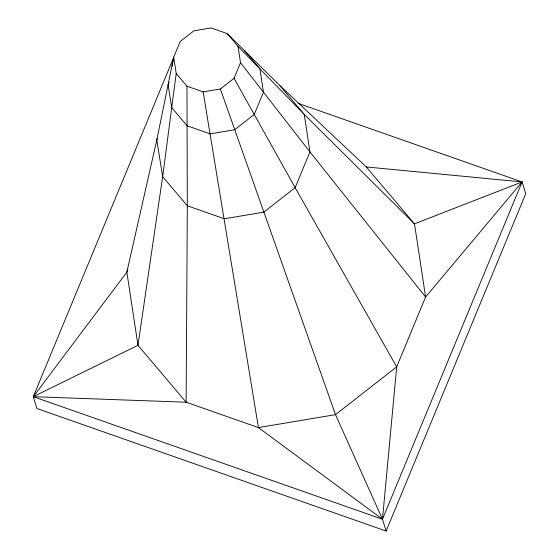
<?xml version="1.0" encoding="UTF-8"?>
<svg xmlns="http://www.w3.org/2000/svg" width="559" height="559" viewBox="0 0 559 559"><rect width="100%" height="100%" fill="white"/><g stroke="black" fill="none" stroke-linecap="round" stroke-linejoin="round"><path stroke-width="0.84" d="M172.053 66.318L172.885 59.387L173.611 60.959M127.85 269.745L126.851 272.156L33.281 396.687L382.482 519.234L396.694 366.851L425.602 297.011L414.485 223.838L366.32 166.945L279.591 85.31L227.254 33.624L211.085 27.95L193.861 30.843L180.18 41.527L173.723 57.144L176.204 73.495L162.655 176.651L137.975 345.322L186.14 402.221L258.44 427.593L382.482 519.234L386.115 531.05L36.915 408.503L33.281 396.687L172.885 59.387M173.723 57.144L156.813 139.932L126.851 272.156L137.975 345.322L33.281 396.687L186.14 402.221L187.321 205.789L186.972 86.219L176.204 73.495M169.077 82.341L168.084 84.737L171.725 107.608L187.09 125.761L210.149 133.853L234.731 129.723L254.247 114.476L263.471 92.2L259.921 68.862L244.562 50.715M157.47 138.332L156.813 139.932L162.655 176.651L187.321 205.789L224.348 218.779L263.813 212.154L295.145 187.677L309.945 151.915L304.257 114.441L279.591 85.31M186.972 86.219L203.134 91.886L220.365 88.993L234.039 78.309L240.503 62.699L238.015 46.341L227.254 33.624M386.115 531.05L525.719 193.749L522.085 181.934L298.073 103.317M366.32 166.945L522.085 181.934L382.482 519.234L335.512 414.645L220.365 88.993M238.015 46.341L304.257 114.441L414.485 223.838L522.085 181.934L425.602 297.011L309.945 151.915L240.503 62.699M234.039 78.309L295.145 187.677L396.694 366.851L335.512 414.645L258.44 427.593L203.134 91.886"/></g></svg>
